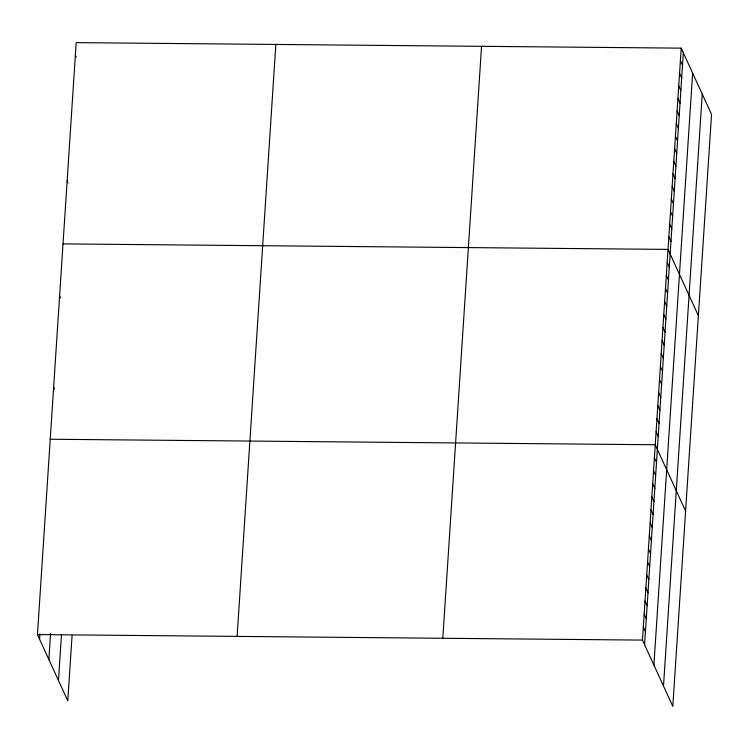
<?xml version="1.0" encoding="UTF-8"?>
<svg xmlns="http://www.w3.org/2000/svg" width="749" height="749" viewBox="0 0 749 749"><rect width="100%" height="100%" fill="white"/><g stroke="black" fill="none" stroke-linecap="round" stroke-linejoin="round"><path stroke-width="1.12" d="M72.054 635.742L67.794 700.858L37.45 634.581L76.192 42.627L681.206 48.142L711.55 114.419L672.808 706.373L642.464 640.095L681.206 48.142M39.566 639.215L39.922 633.785M48.882 659.56L50.586 633.514M58.478 680.513L61.465 634.937M237.105 636.407L275.847 44.444M442.809 638.279L481.551 46.326M644.58 644.73L683.331 52.767M653.896 665.075L692.638 73.112M663.492 686.028L702.234 94.074M63.019 243.893L668.033 249.408L698.377 315.685M50.239 439.242L655.244 444.756L685.588 511.024M37.45 634.581L642.464 640.095M680.382 60.725L682.508 65.35M679.558 73.299L681.684 77.933M678.734 85.882L680.86 90.507M677.911 98.456L680.036 103.09M677.087 111.039L679.212 115.664M676.263 123.613L678.388 128.248M675.448 136.196L677.564 140.821M674.624 148.77L676.74 153.405M673.8 161.353L675.916 165.988M672.976 173.937L675.092 178.562M672.153 186.51L674.269 191.145M671.329 199.094L673.445 203.719M670.505 211.667L672.621 216.302M669.681 224.251L671.797 228.876M668.857 236.824L670.973 241.459M667.181 262.431L669.297 267.056M666.329 275.454L668.445 280.079M665.477 288.477L667.593 293.102M664.625 301.501L666.741 306.126M663.773 314.524L665.889 319.149M662.921 327.547L665.037 332.172M662.069 340.57L664.185 345.195M661.217 353.594L663.333 358.219M660.365 366.617L662.481 371.242M659.513 379.64L661.629 384.265M658.661 392.663L660.777 397.288M657.8 405.686L659.925 410.312M656.948 418.71L659.073 423.335M656.096 431.733L658.221 436.358M654.392 457.779L656.517 462.405M653.54 470.803L655.665 475.428M652.688 483.826L654.813 488.451M651.836 496.849L653.961 501.474M650.984 509.872L653.109 514.497M650.132 522.896L652.248 527.521M649.28 535.919L651.396 540.544M648.428 548.942L650.544 553.567M647.576 561.965L649.692 566.59M646.724 574.989L648.84 579.614M645.872 588.012L647.988 592.637M645.02 601.035L647.136 605.66M644.168 614.058L646.284 618.683M643.316 627.082L645.432 631.707M75.368 55.201L76.22 57.055M67.138 180.996L67.99 182.85M59.611 295.986L60.463 297.84M53.647 387.149L54.49 388.993"/></g></svg>
